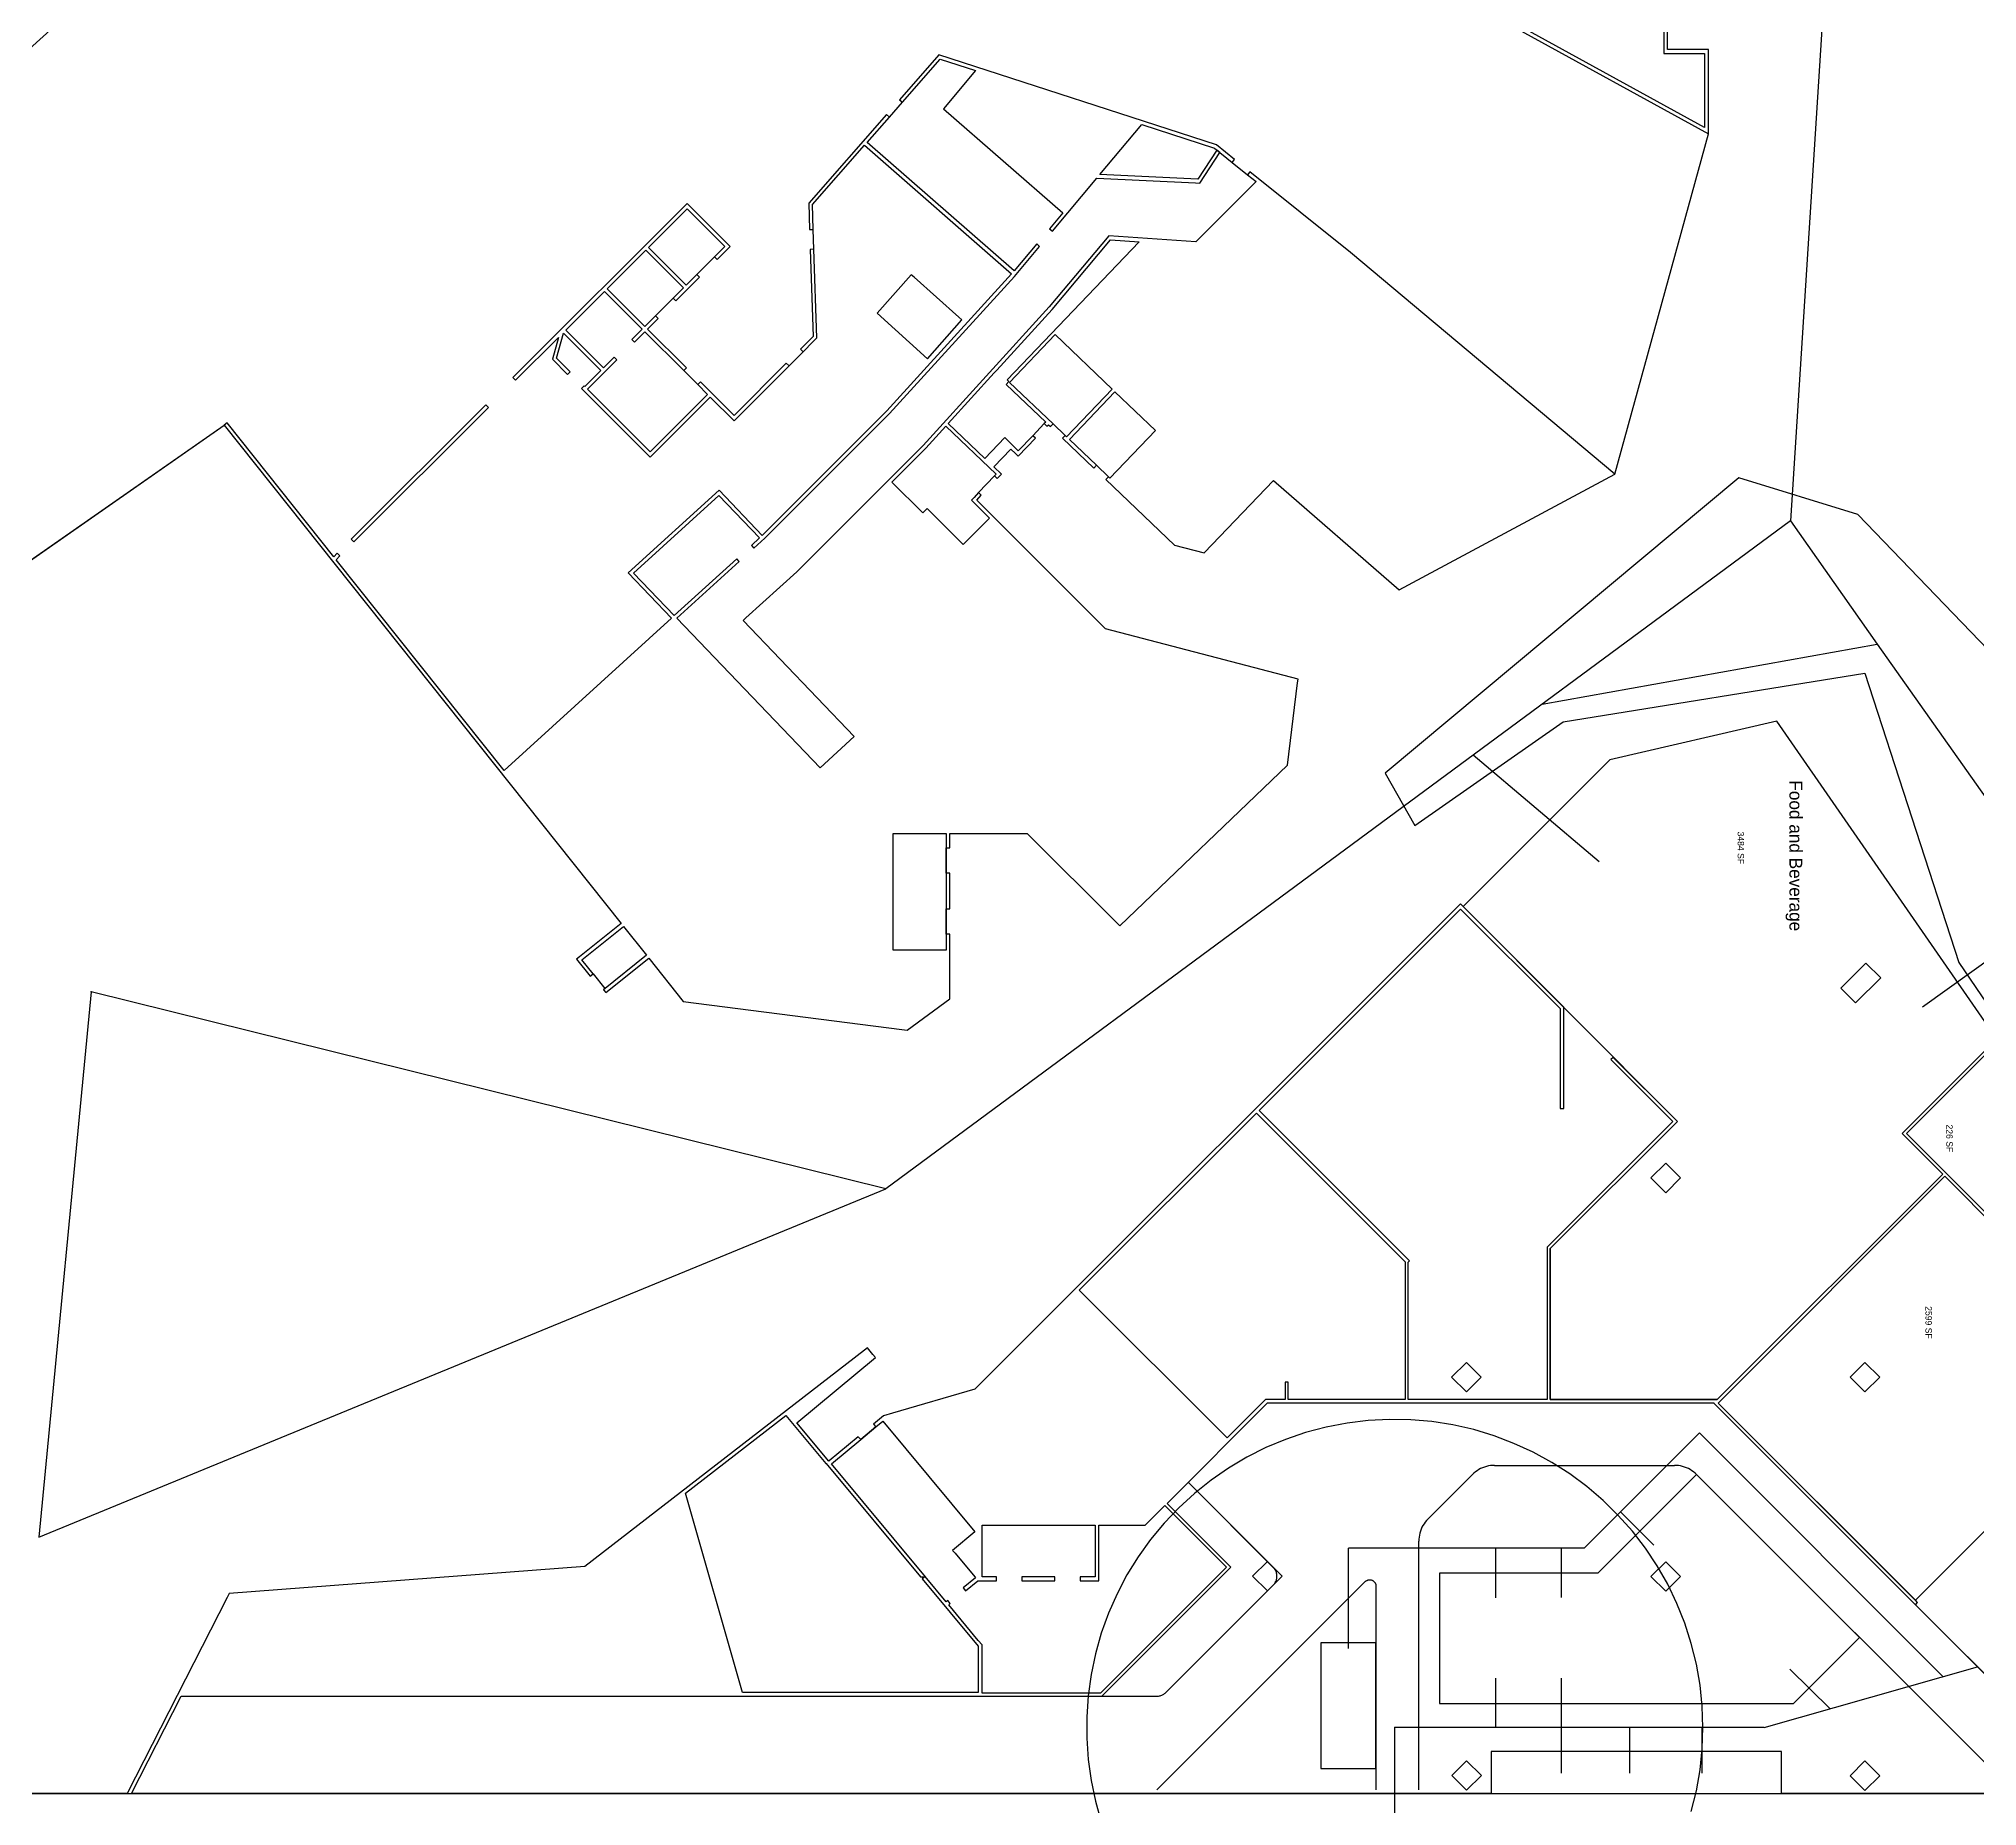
# Model space of a CAD drawing. Extents: x -127 to 299, y -292 to 314.
# Drawn here: x 18.8 to 113.1, y 128.6 to 214.7 of the extents above; entities that cross this region are included whole.
import ezdxf

# ---------------------------------------------------------------- set-up
doc = ezdxf.new("R2010")
doc.units = 0
for name, color, linetype in [('SS-AREA-OUTLINE', 254, 'CONTINUOUS'), ('SS-BOARDING-AREAS', 7, 'CONTINUOUS'), ('SS-BOUNDARY', 250, 'CONTINUOUS'), ('SS-CIRCULATION', 7, 'CONTINUOUS'), ('SS-ENTER-SECURITY', 250, 'CONTINUOUS'), ('SS-FLOOR-PATTERN', 254, 'CONTINUOUS'), ('SS-GATES', 250, 'CONTINUOUS'), ('SS-GRAPH', 7, 'CONTINUOUS'), ('SS-ISLANDS', 7, 'CONTINUOUS'), ('SS-ROOM-NUMBER', 251, 'CONTINUOUS'), ('SS-ROOM_LABELS', 7, 'CONTINUOUS'), ('SS-ROOMS', 250, 'CONTINUOUS'), ('SS-SEATING-AREAS', 250, 'CONTINUOUS'), ('SS-WANDER', 7, 'CONTINUOUS')]:
    doc.layers.add(name, color=color, linetype=linetype)

msp = doc.modelspace()

# ---------------------------------------------------------------- linework, layer by layer
at = {"layer": 'SS-AREA-OUTLINE'}
for p, q in [((60.149, 210.843), (60.786, 211.568)), ((95.457, 193.454), (100.011, 210.028)), ((76.828, 208.639), (77.581, 208.035)), ((56.481, 204.407), (56.45, 205.371)), ((50.777, 203.178), (51.639, 204.04)), ((48.764, 201.165), (49.626, 202.027)), ((55.267, 198.734), (55.949, 199.416)), ((50.14, 198.508), (50.822, 197.826)), ((-4.472, 173.357), (27.782, 195.841)), ((67.126, 195.331), (67.688, 195.919)), ((68.115, 195.906), (68.703, 195.344)), ((70.223, 193.892), (70.81, 193.331)), ((64.491, 192.562), (65.263, 193.37)), ((62.912, 175.269), (62.912, 174.037)), ((62.912, 172.296), (62.912, 171.064)), ((58.754, 146.458), (59.497, 147.075))]:
    msp.add_line(p, q, dxfattribs=at)
for points in [[(114.046, 165.971), (103.335, 181.438), (95.209, 179.545), (88.077, 172.413)], [(110.087, 138.637), (120.538, 149.088), (120.538, 156.596), (117.956, 160.325)]]:
    msp.add_lwpolyline(points, dxfattribs=at)
at = {"layer": 'SS-BOARDING-AREAS'}
msp.add_lwpolyline([(99.179, 128.354), (99.427, 129.36), (99.605, 130.38), (99.712, 131.41), (99.747, 132.445), (99.712, 133.479), (99.605, 134.509), (99.427, 135.529), (99.179, 136.535), (98.862, 137.521), (98.479, 138.482), (98.029, 139.415), (97.517, 140.315), (96.943, 141.177), (96.312, 141.998), (95.625, 142.773), (94.887, 143.499), (94.1, 144.172), (93.268, 144.789), (92.396, 145.348), (91.488, 145.845), (90.547, 146.278), (89.579, 146.645), (88.588, 146.945), (87.578, 147.175), (86.555, 147.335), (85.524, 147.424), (84.489, 147.442), (83.454, 147.389), (82.426, 147.264), (81.41, 147.068), (80.409, 146.803), (79.428, 146.47), (78.473, 146.069), (77.548, 145.604), (76.658, 145.076), (75.805, 144.488), (74.996, 143.842), (74.233, 143.142), (73.52, 142.391), (72.86, 141.593), (72.257, 140.751), (71.714, 139.87), (71.233, 138.953), (70.816, 138.005), (70.466, 137.031), (70.183, 136.034), (69.97, 135.021), (69.828, 133.995), (69.756, 132.962), (69.756, 131.927), (69.828, 130.894), (69.97, 129.868), (70.183, 128.855), (70.466, 127.859)], dxfattribs=at)
at = {"layer": 'SS-BOUNDARY'}
for points in [[(212.736, -208.862), (212.742, 117.558), (125.455, 204.845), (125.455, 307.924), (71.356, 313.844), (66.696, 289.583), (58.131, 266.214), (45.917, 244.529), (30.374, 225.09), (11.906, 208.405)], [(7.852, 129.23), (124.522, 129.23), (124.63, 129.337), (173.267, 80.485), (173.267, -108.074)]]:
    msp.add_lwpolyline(points, dxfattribs=at)
at = {"layer": 'SS-CIRCULATION'}
for points in [[(-4.472, 173.357), (27.782, 195.841), (47.099, 171.584), (45.07, 169.965), (44.926, 169.851), (45.591, 169.017), (45.735, 169.132), (46.304, 168.419), (46.232, 168.362), (46.347, 168.218), (48.446, 169.892), (50.116, 167.795), (60.754, 166.432), (61.019, 166.398), (63.096, 167.921), (63.096, 171.064), (62.912, 171.064), (62.912, 172.296), (63.096, 172.296), (63.096, 174.037), (62.912, 174.037), (62.912, 175.269), (63.096, 175.269), (63.096, 175.97), (66.864, 175.97), (71.23, 171.605), (71.36, 171.475), (79.526, 179.292), (80.018, 183.294), (80.04, 183.478), (70.676, 185.926), (64.401, 192.201), (64.624, 192.434), (64.491, 192.562), (65.263, 193.37), (65.396, 193.243), (65.602, 193.458), (65.234, 193.81), (66.068, 194.682), (66.292, 194.458), (66.423, 194.328), (67.259, 195.204), (67.126, 195.331), (67.688, 195.919), (67.821, 195.791), (67.891, 195.865), (67.988, 195.772), (68.115, 195.906), (68.703, 195.344), (68.576, 195.211), (70.095, 193.759), (70.223, 193.892), (70.81, 193.331), (70.683, 193.198), (74.03, 190.001), (75.477, 189.623), (78.849, 193.153), (84.957, 187.825), (95.457, 193.454), (100.011, 210.028), (100.011, 214.125), (98.027, 214.125), (98.027, 226.149)], [(114.046, 165.971), (103.335, 181.438), (95.209, 179.545), (88.077, 172.413), (87.946, 172.543), (64.312, 148.908), (60.3, 147.743), (59.857, 147.615), (59.379, 147.217), (59.497, 147.075), (58.754, 146.458), (58.637, 146.6), (57.216, 145.419), (57.203, 145.408), (55.645, 147.284), (59.471, 150.464), (59.353, 150.606), (59.081, 150.933), (58.935, 150.82), (45.325, 140.291), (28.025, 138.969), (27.927, 138.777), (23.062, 129.23), (7.852, 129.23)], [(124.522, 129.23), (103.566, 129.23), (103.566, 131.274), (89.444, 131.274), (89.444, 129.23), (23.268, 129.23), (25.684, 133.97), (64.66, 133.97), (70.492, 133.97), (76.772, 140.25), (73.664, 143.358), (78.559, 148.253), (100.28, 148.253), (100.267, 148.24), (110.087, 138.421), (110.194, 138.529), (110.087, 138.637), (120.538, 149.088)]]:
    msp.add_lwpolyline(points, dxfattribs=at)
for points in [[(99.439, 144.758), (94.632, 139.952), (86.918, 139.952), (86.918, 133.621), (104.157, 133.621), (107.366, 136.831)], [(77.827, 139.809), (78.545, 139.091), (79.264, 139.809), (78.545, 140.528)], [(81.151, 130.457), (83.833, 130.457), (83.833, 136.564), (81.151, 136.564)], [(87.526, 130.11), (88.244, 129.392), (88.962, 130.11), (88.244, 130.829)], [(106.913, 130.1), (107.631, 129.382), (108.35, 130.1), (107.631, 130.819)]]:
    msp.add_lwpolyline(points, close=True, dxfattribs=at)
at = {"layer": 'SS-ENTER-SECURITY'}
msp.add_point((21.31, 168.264), dxfattribs=at)
at = {"layer": 'SS-FLOOR-PATTERN'}
for p, q in [((78.833, 140.24), (74.69, 144.383)), ((78.545, 140.528), (74.69, 144.383)), ((86.36, 142.595), (88.524, 144.758)), ((89.601, 145.205), (98.361, 145.205)), ((99.439, 144.758), (114.79, 129.407)), ((85.914, 129.407), (85.914, 141.518)), ((110.087, 138.421), (116.121, 132.386))]:
    msp.add_line(p, q, dxfattribs=at)
for points in [[(89.601, 145.205), (89.502, 145.202), (89.402, 145.192), (89.304, 145.176), (89.207, 145.153), (89.111, 145.124), (89.018, 145.089), (88.927, 145.048), (88.839, 145.001), (88.755, 144.948), (88.673, 144.89), (88.596, 144.827), (88.524, 144.758)], [(99.439, 144.758), (99.366, 144.827), (99.289, 144.89), (99.208, 144.948), (99.123, 145.001), (99.035, 145.048), (98.944, 145.089), (98.851, 145.124), (98.755, 145.153), (98.658, 145.176), (98.56, 145.192), (98.461, 145.202), (98.361, 145.205)], [(86.36, 142.595), (86.292, 142.523), (86.229, 142.445), (86.171, 142.364), (86.118, 142.28), (86.071, 142.192), (86.03, 142.101), (85.995, 142.008), (85.966, 141.912), (85.943, 141.815), (85.927, 141.717), (85.917, 141.617), (85.914, 141.518)], [(73.173, 129.407), (83.313, 139.548), (83.328, 139.562), (83.345, 139.575), (83.362, 139.587), (83.38, 139.598), (83.399, 139.608), (83.418, 139.616), (83.438, 139.623), (83.458, 139.629), (83.479, 139.633), (83.5, 139.636), (83.521, 139.637), (83.542, 139.636), (83.563, 139.635), (83.584, 139.632), (83.605, 139.627), (83.625, 139.621), (83.645, 139.614), (83.664, 139.605), (83.683, 139.595), (83.7, 139.583), (83.717, 139.571), (83.734, 139.557), (83.749, 139.543), (83.763, 139.527), (83.776, 139.51), (83.787, 139.492), (83.798, 139.474), (83.807, 139.455), (83.815, 139.436), (83.821, 139.415), (83.826, 139.395), (83.83, 139.374), (83.832, 139.353), (83.833, 139.332), (83.833, 129.407)], [(78.833, 139.378), (78.861, 139.409), (78.887, 139.441), (78.911, 139.475), (78.933, 139.51), (78.952, 139.547), (78.969, 139.586), (78.983, 139.625), (78.994, 139.665), (79.002, 139.706), (79.008, 139.747), (79.011, 139.788), (79.011, 139.83), (79.008, 139.872), (79.002, 139.913), (78.994, 139.954), (78.983, 139.994), (78.969, 140.033), (78.952, 140.071), (78.933, 140.108), (78.911, 140.144), (78.887, 140.178), (78.861, 140.21), (78.833, 140.24)], [(70.492, 133.97), (73.172, 133.97), (73.212, 133.971), (73.252, 133.975), (73.291, 133.982), (73.33, 133.991), (73.368, 134.002), (73.405, 134.016), (73.442, 134.033), (73.477, 134.052), (73.511, 134.073), (73.543, 134.096), (73.574, 134.121), (73.603, 134.148), (78.833, 139.378)], [(70.492, 133.97), (73.172, 133.97), (73.212, 133.971), (73.252, 133.975), (73.291, 133.982), (73.33, 133.991), (73.368, 134.002), (73.405, 134.016), (73.442, 134.033), (73.477, 134.052), (73.511, 134.073), (73.543, 134.096), (73.574, 134.121), (73.603, 134.148), (78.545, 139.091)], [(110.087, 138.421), (116.121, 132.386)]]:
    msp.add_lwpolyline(points, dxfattribs=at)
at = {"layer": 'SS-GATES'}
msp.add_point((84.747, 132.445), dxfattribs=at)
at = {"layer": 'SS-GRAPH'}
for p, q in [((105.873, 220.402), (104.001, 191.187)), ((104.001, 191.187), (59.984, 158.674)), ((104.001, 191.187), (108.225, 185.181)), ((91.928, 182.27), (108.225, 185.181)), ((108.225, 185.181), (125.073, 161.322)), ((88.569, 179.788), (94.693, 174.599)), ((117.246, 172.407), (110.434, 167.518)), ((21.31, 168.264), (18.755, 141.708)), ((59.984, 158.674), (21.31, 168.264)), ((18.755, 141.708), (59.984, 158.674)), ((93.964, 141.175), (99.571, 146.782)), ((111.427, 134.925), (99.571, 146.782)), ((95.729, 142.94), (97.35, 141.318)), ((93.964, 141.175), (82.492, 141.175)), ((82.492, 136.299), (82.492, 141.175)), ((89.658, 138.753), (89.658, 141.152)), ((92.863, 138.775), (92.863, 141.175)), ((102.731, 132.445), (113.104, 135.404)), ((103.98, 135.289), (105.938, 133.36)), ((89.658, 132.445), (89.658, 134.844)), ((92.863, 130.227), (92.863, 134.844)), ((84.747, 101.749), (84.747, 132.445)), ((102.731, 132.445), (84.747, 132.445)), ((96.191, 130.227), (96.191, 132.445)), ((99.706, 130.227), (99.706, 132.445))]:
    msp.add_line(p, q, dxfattribs=at)
at = {"layer": 'SS-ISLANDS'}
for points in [[(90.557, 215.215), (100.011, 210.028), (100.011, 214.125), (98.027, 214.125), (98.027, 226.149)], [(97.843, 226.333), (97.843, 213.941), (99.827, 213.941), (99.827, 210.339), (90.611, 215.395)], [(114.156, 166.08), (109.436, 161.361), (111.412, 159.385), (100.432, 148.405), (92.316, 148.405), (92.316, 155.76), (98.5, 161.944), (95.375, 165.069), (95.268, 164.961), (98.285, 161.944), (92.164, 155.823), (92.164, 148.405), (85.399, 148.405), (85.399, 155.093), (85.468, 155.162), (78.147, 162.483), (87.946, 172.283), (92.789, 167.44), (92.789, 162.575), (92.973, 162.575), (92.973, 167.256), (92.973, 167.517), (87.946, 172.543), (64.312, 148.908), (60.3, 147.743), (59.857, 147.615), (59.379, 147.217), (59.497, 147.075), (59.834, 147.355), (64.313, 141.966), (63.23, 141.066), (63.348, 140.925), (64.302, 139.777), (64.337, 139.734), (63.74, 139.238), (63.858, 139.097), (64.455, 139.593), (65.358, 139.593), (65.358, 139.777), (64.66, 139.777), (64.66, 142.295), (70.168, 142.295), (70.168, 139.777), (69.436, 139.777), (69.436, 139.593), (70.352, 139.593), (70.352, 139.777), (70.352, 142.295), (72.601, 142.295), (72.785, 142.479), (73.556, 143.25), (76.557, 140.25), (70.429, 134.122), (64.66, 134.122), (64.66, 134.154), (64.66, 136.463), (64.476, 136.685), (63.038, 138.415), (63.116, 138.48), (62.998, 138.621), (62.92, 138.556), (61.886, 139.8), (61.745, 139.682), (64.476, 136.397), (64.476, 134.154), (53.008, 134.154), (50.228, 143.851), (55.115, 147.632), (57.062, 145.291), (57.074, 145.301), (61.666, 139.777), (61.905, 139.777), (57.333, 145.277), (58.754, 146.458), (58.637, 146.6), (57.216, 145.419), (57.203, 145.408), (55.645, 147.284), (59.471, 150.464), (59.353, 150.606), (59.081, 150.933), (58.935, 150.82), (45.325, 140.291), (28.025, 138.969), (27.927, 138.777), (23.062, 129.23), (23.268, 129.23), (25.684, 133.97), (64.66, 133.97), (70.492, 133.97), (76.772, 140.25), (73.664, 143.358), (78.559, 148.253), (100.28, 148.253), (100.267, 148.24), (110.087, 138.421), (110.194, 138.529), (100.483, 148.24), (111.52, 159.277), (114.214, 156.583)], [(114.214, 156.798), (109.652, 161.361), (114.244, 165.953)]]:
    msp.add_lwpolyline(points, dxfattribs=at)
for points in [[(70.244, 207.866), (75.044, 207.641), (75.258, 207.631), (76.235, 209.115), (76.091, 209.231), (75.162, 207.82), (70.393, 208.043), (72.432, 210.473), (75.978, 209.321), (76.828, 208.639), (76.943, 208.782), (76.067, 209.486), (62.563, 213.874), (60.647, 211.69), (60.786, 211.568), (62.621, 213.661), (64.336, 213.104), (62.787, 211.251), (68.588, 206.178), (67.941, 205.407), (68.082, 205.289)], [(78.849, 193.153), (84.957, 187.825), (95.457, 193.454), (82.594, 204.247), (77.696, 208.178), (77.581, 208.035), (77.999, 207.699), (75.067, 204.767), (70.835, 205.063), (67.932, 201.604), (61.791, 194.854), (55.643, 188.705), (53.173, 186.458), (53.037, 186.334), (58.437, 180.692), (56.775, 179.169), (49.81, 186.445), (52.847, 189.209), (52.723, 189.345), (49.682, 186.578), (47.704, 188.645), (51.853, 192.421), (53.832, 190.354), (53.437, 189.994), (53.56, 189.858), (54.095, 190.345), (54.095, 190.345), (60.16, 196.41), (66.234, 203.087), (67.461, 204.549), (67.32, 204.668), (66.22, 203.357), (59.069, 209.611), (60.149, 210.843), (60.011, 210.964), (56.224, 206.645), (56.266, 205.365), (56.45, 205.371), (56.41, 206.579), (58.948, 209.472), (66.102, 203.216), (66.096, 203.209), (60.026, 196.537), (53.968, 190.478), (51.862, 192.678), (47.44, 188.654), (49.546, 186.454), (41.398, 179.038), (33.23, 189.295), (33.414, 189.479), (33.284, 189.609), (33.115, 189.44), (27.926, 195.956), (27.782, 195.841), (47.099, 171.584), (45.07, 169.965), (44.926, 169.851), (45.591, 169.017), (45.735, 169.132), (45.185, 169.821), (47.213, 171.44), (48.331, 170.036), (46.232, 168.362), (46.347, 168.218), (48.446, 169.892), (50.116, 167.795), (60.754, 166.432), (61.019, 166.398), (63.096, 167.921), (63.096, 171.064), (62.912, 171.064), (62.912, 170.285), (60.343, 170.285), (60.343, 175.97), (62.912, 175.97), (62.912, 175.269), (63.096, 175.269), (63.096, 175.97), (66.864, 175.97), (71.23, 171.605), (71.36, 171.475), (79.526, 179.292), (80.018, 183.294), (80.04, 183.478), (70.676, 185.926), (64.401, 192.201), (64.624, 192.434), (64.491, 192.562), (64.27, 192.331), (64.143, 192.198), (65.031, 191.31), (63.75, 190.029), (61.993, 191.786), (61.777, 191.571), (60.273, 193.075), (61.925, 194.727), (62.893, 195.791), (65.342, 193.453), (65.263, 193.37), (65.396, 193.243), (65.602, 193.458), (65.234, 193.81), (66.068, 194.682), (66.292, 194.458), (66.423, 194.328), (67.259, 195.204), (67.126, 195.331), (66.42, 194.591), (65.768, 195.242), (64.798, 194.226), (63.017, 195.927), (65.253, 198.385), (65.246, 198.391), (65.374, 198.524), (65.377, 198.521), (68.071, 201.483), (70.916, 204.873), (72.306, 204.776), (65.876, 198.044), (65.961, 197.963), (65.834, 197.829), (67.758, 195.992), (67.688, 195.919), (67.821, 195.791), (67.891, 195.865), (67.988, 195.772), (68.115, 195.906), (65.998, 197.927), (68.217, 200.25), (70.995, 197.597), (68.776, 195.274), (68.703, 195.344), (68.576, 195.211), (70.095, 193.759), (70.223, 193.892), (68.909, 195.147), (71.128, 197.47), (73.102, 195.584), (70.884, 193.261), (70.81, 193.331), (70.683, 193.198), (74.03, 190.001), (75.477, 189.623)], [(48.384, 200.524), (48.894, 201.035), (48.764, 201.165), (48.254, 200.655), (46.422, 202.487), (48.304, 204.369), (50.136, 202.537), (49.626, 202.027), (49.756, 201.897), (50.907, 203.047), (50.777, 203.178), (50.267, 202.667), (48.435, 204.499), (50.317, 206.382), (52.149, 204.55), (51.639, 204.04), (51.769, 203.909), (52.409, 204.55), (50.317, 206.642), (41.833, 198.158), (41.963, 198.028), (44.047, 200.112), (43.75, 199.053), (44.49, 198.312), (44.62, 198.443), (43.956, 199.107), (44.298, 200.325), (46.111, 198.511), (45.331, 197.732), (45.303, 197.76), (45.172, 197.63), (48.514, 194.288), (48.645, 194.418), (51.437, 197.211), (52.591, 196.057), (52.721, 196.188), (55.267, 198.734), (55.136, 198.864), (52.591, 196.318), (50.952, 197.956), (50.822, 197.826), (51.307, 197.341), (48.514, 194.548), (45.461, 197.601), (46.241, 198.381), (46.241, 198.381), (46.882, 199.022), (46.751, 199.152), (46.241, 198.642), (44.409, 200.474), (46.292, 202.356), (48.124, 200.524), (47.613, 200.014), (47.744, 199.884), (48.254, 200.394), (50.14, 198.508), (50.27, 198.639)], [(55.949, 199.416), (56.444, 199.911), (56.623, 200.09), (56.481, 204.407), (56.297, 204.401), (56.436, 200.164), (55.819, 199.546)], [(63.537, 201.094), (61.356, 203.043), (61.218, 203.166), (59.555, 201.304), (62.001, 199.076), (63.674, 200.971)], [(40.634, 196.699), (40.504, 196.829), (33.966, 190.291), (34.096, 190.161)], [(62.912, 172.296), (63.096, 172.296), (63.096, 174.037), (62.912, 174.037)], [(108.394, 168.94), (107.676, 169.658), (106.455, 168.437), (107.173, 167.718)], [(85.247, 155.122), (85.247, 148.405), (79.559, 148.405), (79.559, 149.253), (79.406, 149.253), (79.406, 148.405), (78.451, 148.405), (76.586, 146.54), (69.395, 153.731), (78.016, 162.352)], [(97.214, 159.196), (97.932, 158.478), (98.651, 159.196), (97.932, 159.915)], [(87.515, 149.498), (88.234, 148.779), (88.952, 149.498), (88.234, 150.216)], [(106.913, 149.498), (107.631, 148.779), (108.35, 149.498), (107.631, 150.216)], [(66.59, 139.777), (66.59, 139.593), (68.205, 139.593), (68.205, 139.777)], [(77.827, 139.809), (78.545, 139.091), (79.264, 139.809), (78.545, 140.528)], [(97.214, 139.799), (97.932, 139.08), (98.651, 139.799), (97.932, 140.517)], [(87.526, 130.11), (88.244, 129.392), (88.962, 130.11), (88.244, 130.829)], [(106.913, 130.1), (107.631, 129.382), (108.35, 130.1), (107.631, 130.819)]]:
    msp.add_lwpolyline(points, close=True, dxfattribs=at)
at = {"layer": 'SS-ROOMS'}
for points in [[(92.316, 148.405), (100.432, 148.405), (111.412, 159.385), (109.436, 161.361), (114.046, 165.971), (103.335, 181.438), (95.209, 179.545), (88.077, 172.413), (98.5, 161.944), (92.316, 155.76)], [(107.173, 167.718), (108.394, 168.94), (107.676, 169.658), (106.455, 168.437)], [(114.214, 156.798), (117.868, 160.452), (114.134, 165.843), (109.652, 161.361)], [(97.932, 158.478), (98.651, 159.196), (97.932, 159.915), (97.214, 159.196)], [(111.52, 159.277), (100.483, 148.24), (110.087, 138.637), (120.538, 149.088), (120.538, 156.596), (117.956, 160.325), (117.482, 159.852), (118.093, 159.241), (116.872, 158.02), (116.261, 158.63), (114.214, 156.583)], [(106.913, 149.498), (107.631, 148.779), (108.35, 149.498), (107.631, 150.216)]]:
    msp.add_lwpolyline(points, close=True, dxfattribs=at)
at = {"layer": 'SS-SEATING-AREAS'}
for points in [[(99.439, 144.758), (94.632, 139.952), (86.918, 139.952), (86.918, 133.621), (104.157, 133.621), (107.366, 136.831)], [(97.214, 139.799), (97.932, 139.08), (98.651, 139.799), (97.932, 140.517)], [(81.151, 130.457), (83.833, 130.457), (83.833, 136.564), (81.151, 136.564)], [(89.444, 129.23), (103.566, 129.23), (103.566, 131.274), (89.444, 131.274)]]:
    msp.add_lwpolyline(points, close=True, dxfattribs=at)
at = {"layer": 'SS-WANDER'}
msp.add_lwpolyline([(117.423, 180.961), (107.28, 191.503), (101.487, 193.282), (84.284, 178.907), (85.722, 176.349), (92.938, 181.399), (107.626, 183.77), (112.195, 169.689), (122.238, 154.912)], dxfattribs=at)

# ---------------------------------------------------------------- texts
at = {"layer": 'SS-ROOM-NUMBER', "linetype": 'CONTINUOUS'}
for s, p in [('3484 SF', (101.432, 176.059)), ('226 SF', (111.587, 161.8)), ('2599 SF', (110.574, 152.954))]:
    msp.add_text(s, height=0.3127, rotation=270, dxfattribs=at).set_placement(p)
at = {"layer": 'SS-ROOM_LABELS', "linetype": 'CONTINUOUS'}
msp.add_text('Food and Beverage', height=0.62527, rotation=270, dxfattribs=at).set_placement((103.954, 178.554))

doc.saveas('drawing.dxf')
